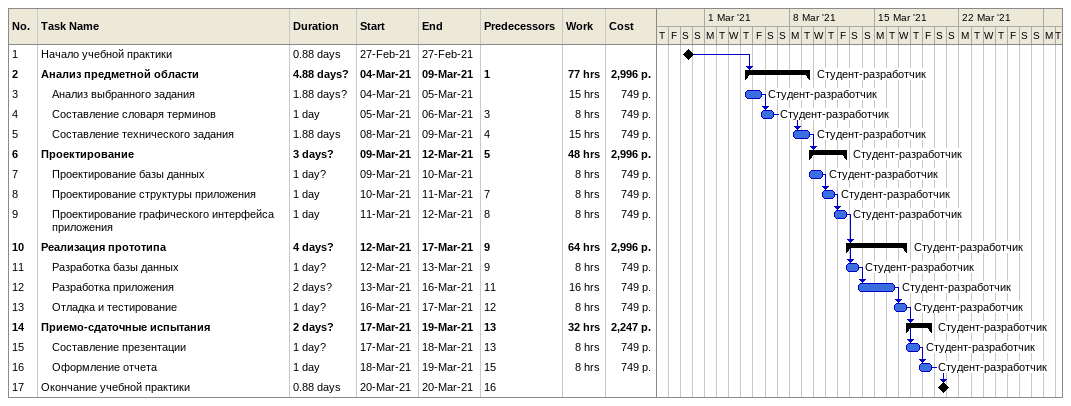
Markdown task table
| ID | Level | Task | Duration | Start | Finish | Predecessors | Resources | Work (h) | Cost (р.) |
|---|---|---|---|---|---|---|---|---|---|
| 1 | 1 | Начало учебной практики | 0.88d | 2021-02-27 | 2021-02-27 |  |  |  |  |
| 2 | 1 | **Анализ предметной области** | 4.88d? | 2021-03-04 | 2021-03-09 | 1 | Студент-разработчик | 77 | 2996 |
| 3 | 2 | Анализ выбранного задания | 1.88d? | 2021-03-04 | 2021-03-05 |  | Студент-разработчик | 15 | 749 |
| 4 | 2 | Составление словаря терминов | 1d | 2021-03-05 | 2021-03-06 | 3 | Студент-разработчик | 8 | 749 |
| 5 | 2 | Составление технического задания | 1.88d | 2021-03-08 | 2021-03-09 | 4 | Студент-разработчик | 15 | 749 |
| 6 | 1 | **Проектирование** | 3d? | 2021-03-09 | 2021-03-12 | 5 | Студент-разработчик | 48 | 2996 |
| 7 | 2 | Проектирование базы данных | 1d? | 2021-03-09 | 2021-03-10 |  | Студент-разработчик | 8 | 749 |
| 8 | 2 | Проектирование структуры приложения | 1d | 2021-03-10 | 2021-03-11 | 7 | Студент-разработчик | 8 | 749 |
| 9 | 2 | Проектирование графического интерфейса приложения | 1d | 2021-03-11 | 2021-03-12 | 8 | Студент-разработчик | 8 | 749 |
| 10 | 1 | **Реализация прототипа** | 4d? | 2021-03-12 | 2021-03-17 | 9 | Студент-разработчик | 64 | 2996 |
| 11 | 2 | Разработка базы данных | 1d? | 2021-03-12 | 2021-03-13 | 9 | Студент-разработчик | 8 | 749 |
| 12 | 2 | Разработка приложения | 2d? | 2021-03-13 | 2021-03-16 | 11 | Студент-разработчик | 16 | 749 |
| 13 | 2 | Отладка и тестирование | 1d? | 2021-03-16 | 2021-03-17 | 12 | Студент-разработчик | 8 | 749 |
| 14 | 1 | **Приемо-сдаточные испытания** | 2d? | 2021-03-17 | 2021-03-19 | 13 | Студент-разработчик | 32 | 2247 |
| 15 | 2 | Составление презентации | 1d? | 2021-03-17 | 2021-03-18 | 13 | Студент-разработчик | 8 | 749 |
| 16 | 2 | Оформление отчета | 1d | 2021-03-18 | 2021-03-19 | 15 | Студент-разработчик | 8 | 749 |
| 17 | 1 | Окончание учебной практики | 0.88d | 2021-03-20 | 2021-03-20 | 16 |  |  |  |
